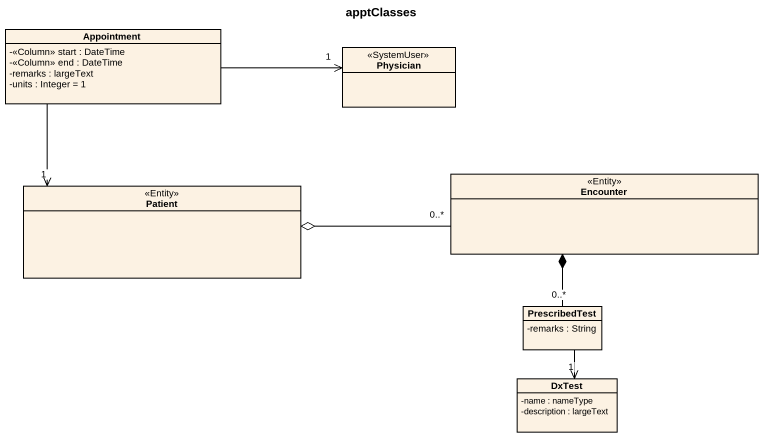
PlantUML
@startuml
title apptClasses
hide circle
hide empty members
skinparam classAttributeIconSize 0
class Appointment {
  -<<Column>> start : DateTime
  -<<Column>> end : DateTime
  -remarks : largeText
  -units : Integer = 1
}
class Physician <<SystemUser>>
class Patient <<Entity>>
class Encounter <<Entity>>
class PrescribedTest {
  -remarks : String
}
class DxTest {
  -name : nameType
  -description : largeText
}
Appointment -right-> "1" Physician
Appointment --> "1" Patient
Patient o-right- "0..*" Encounter
Encounter *-- "0..*" PrescribedTest
PrescribedTest --> "1" DxTest
@enduml
